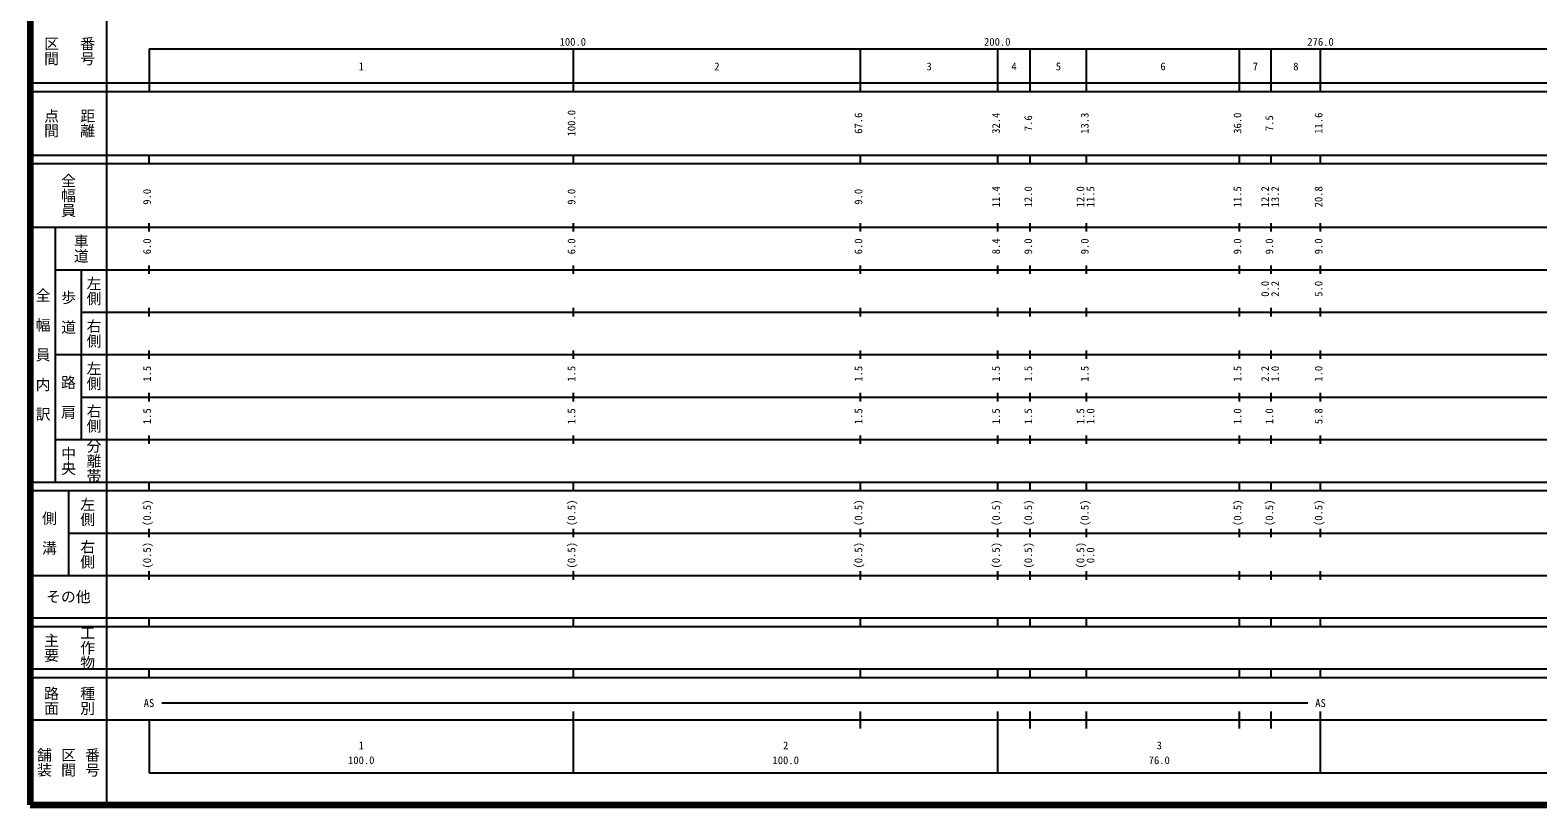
# Model space of a CAD drawing. Units: millimetres on the paper, enlarged 1000 times. Extents: x 40000 to 680000, y 20000 to 380000.
# Drawn here: x 40000 to 395199, y 20000 to 202409 of the extents above; entities that cross this region are included whole.
import ezdxf
from ezdxf.enums import TextEntityAlignment as Align

# ---------------------------------------------------------------- set-up
doc = ezdxf.new("R2010")
doc.units = ezdxf.units.MM
doc.header["$LTSCALE"] = 1000
doc.layers.add('M-TTL', color=2, linetype='Continuous', lineweight=140)
doc.layers.add('M-TTL-BAND', color=7, linetype='Continuous', lineweight=25)
doc.styles.add('@ＭＳ ゴシック', font='')
doc.styles.add('ＭＳ ゴシック', font='')
doc.styles.get('@ＭＳ ゴシック').set_extended_font_data('@MS Gothic')
doc.styles.get('ＭＳ ゴシック').set_extended_font_data('MS Gothic')

msp = doc.modelspace()

# ---------------------------------------------------------------- linework, layer by layer
at = {"layer": 'M-TTL'}
for p, q in [((40000, 380000), (40000, 20000)), ((40000, 20000), (680000, 20000))]:
    msp.add_line(p, q, dxfattribs=at)
at = {"layer": 'M-TTL-BAND'}
for p, q in [((58000, 370000), (58000, 20000)), ((68000, 198000), (579000, 198000)), ((68000, 198000), (68000, 188000)), ((68000, 198000), (68000, 188000)), ((168000, 188000), (168000, 198000)), ((235600, 188000), (235600, 198000)), ((268000, 188000), (268000, 198000)), ((275600, 188000), (275600, 198000)), ((288900, 188000), (288900, 198000)), ((324900, 188000), (324900, 198000)), ((332400, 188000), (332400, 198000)), ((344000, 188000), (344000, 198000)), ((40000, 190000), (579000, 190000)), ((40000, 188000), (579000, 188000)), ((40000, 173000), (579000, 173000)), ((40000, 171000), (579000, 171000)), ((68000, 171000), (68000, 173000)), ((168000, 171000), (168000, 173000)), ((235600, 171000), (235600, 173000)), ((268000, 171000), (268000, 173000)), ((275600, 171000), (275600, 173000)), ((288900, 171000), (288900, 173000)), ((324900, 171000), (324900, 173000)), ((332400, 171000), (332400, 173000)), ((344000, 171000), (344000, 173000)), ((68000, 155000), (68000, 157000)), ((168000, 155000), (168000, 157000)), ((235600, 155000), (235600, 157000)), ((268000, 155000), (268000, 157000)), ((275600, 155000), (275600, 157000)), ((288900, 155000), (288900, 157000)), ((324900, 155000), (324900, 157000)), ((332400, 155000), (332400, 157000)), ((344000, 155000), (344000, 157000)), ((40000, 156000), (579000, 156000)), ((46000, 96000), (46000, 156000)), ((46000, 146000), (579000, 146000)), ((52000, 146000), (52000, 106000)), ((68000, 145000), (68000, 147000)), ((168000, 145000), (168000, 147000)), ((235600, 145000), (235600, 147000)), ((268000, 145000), (268000, 147000)), ((275600, 145000), (275600, 147000)), ((288900, 145000), (288900, 147000)), ((324900, 145000), (324900, 147000)), ((332400, 145000), (332400, 147000)), ((344000, 145000), (344000, 147000)), ((52000, 136000), (579000, 136000)), ((68000, 135000), (68000, 137000)), ((168000, 135000), (168000, 137000)), ((235600, 135000), (235600, 137000)), ((268000, 135000), (268000, 137000)), ((275600, 135000), (275600, 137000)), ((288900, 135000), (288900, 137000)), ((324900, 135000), (324900, 137000)), ((332400, 135000), (332400, 137000)), ((344000, 135000), (344000, 137000)), ((46000, 126000), (579000, 126000)), ((68000, 125000), (68000, 127000)), ((168000, 125000), (168000, 127000)), ((235600, 125000), (235600, 127000)), ((268000, 125000), (268000, 127000)), ((275600, 125000), (275600, 127000)), ((288900, 125000), (288900, 127000)), ((324900, 125000), (324900, 127000)), ((332400, 125000), (332400, 127000)), ((344000, 125000), (344000, 127000)), ((52000, 116000), (579000, 116000)), ((68000, 115000), (68000, 117000)), ((168000, 115000), (168000, 117000)), ((235600, 115000), (235600, 117000)), ((268000, 115000), (268000, 117000)), ((275600, 115000), (275600, 117000)), ((288900, 115000), (288900, 117000)), ((324900, 115000), (324900, 117000)), ((332400, 115000), (332400, 117000)), ((344000, 115000), (344000, 117000)), ((68000, 105000), (68000, 107000)), ((168000, 105000), (168000, 107000)), ((235600, 105000), (235600, 107000)), ((268000, 105000), (268000, 107000)), ((275600, 105000), (275600, 107000)), ((288900, 105000), (288900, 107000)), ((324900, 105000), (324900, 107000)), ((332400, 105000), (332400, 107000)), ((344000, 105000), (344000, 107000)), ((46000, 106000), (579000, 106000)), ((40000, 96000), (579000, 96000)), ((68000, 94000), (68000, 96000)), ((168000, 94000), (168000, 96000)), ((235600, 94000), (235600, 96000)), ((268000, 94000), (268000, 96000)), ((275600, 94000), (275600, 96000)), ((288900, 94000), (288900, 96000)), ((324900, 94000), (324900, 96000)), ((332400, 94000), (332400, 96000)), ((344000, 94000), (344000, 96000)), ((40000, 94000), (579000, 94000)), ((49000, 94000), (49000, 74000)), ((49000, 84000), (579000, 84000)), ((68000, 83000), (68000, 85000)), ((168000, 83000), (168000, 85000)), ((235600, 83000), (235600, 85000)), ((268000, 83000), (268000, 85000)), ((275600, 83000), (275600, 85000)), ((288900, 83000), (288900, 85000)), ((324900, 83000), (324900, 85000)), ((332400, 83000), (332400, 85000)), ((344000, 83000), (344000, 85000)), ((68000, 73000), (68000, 75000)), ((168000, 73000), (168000, 75000)), ((235600, 73000), (235600, 75000)), ((268000, 73000), (268000, 75000)), ((275600, 73000), (275600, 75000)), ((288900, 73000), (288900, 75000)), ((324900, 73000), (324900, 75000)), ((332400, 73000), (332400, 75000)), ((344000, 73000), (344000, 75000)), ((40000, 74000), (579000, 74000)), ((40000, 64000), (579000, 64000)), ((68000, 62000), (68000, 64000)), ((168000, 62000), (168000, 64000)), ((235600, 62000), (235600, 64000)), ((268000, 62000), (268000, 64000)), ((275600, 62000), (275600, 64000)), ((288900, 62000), (288900, 64000)), ((324900, 62000), (324900, 64000)), ((332400, 62000), (332400, 64000)), ((344000, 62000), (344000, 64000)), ((40000, 62000), (579000, 62000)), ((40000, 52000), (579000, 52000)), ((40000, 50000), (579000, 50000)), ((68000, 50000), (68000, 52000)), ((168000, 50000), (168000, 52000)), ((235600, 50000), (235600, 52000)), ((268000, 50000), (268000, 52000)), ((275600, 50000), (275600, 52000)), ((288900, 50000), (288900, 52000)), ((324900, 50000), (324900, 52000)), ((332400, 50000), (332400, 52000)), ((344000, 50000), (344000, 52000)), ((71000, 44000), (341000, 44000)), ((40000, 40000), (579000, 40000)), ((68000, 40000), (68000, 27500)), ((168000, 27500), (168000, 42000)), ((235600, 38000), (235600, 42000)), ((268000, 27500), (268000, 42000)), ((275600, 38000), (275600, 42000)), ((288900, 38000), (288900, 42000)), ((324900, 38000), (324900, 42000)), ((332400, 38000), (332400, 42000)), ((344000, 27500), (344000, 42000)), ((68000, 27500), (579000, 27500))]:
    msp.add_line(p, q, dxfattribs=at)

# ---------------------------------------------------------------- texts
at = {"layer": 'M-TTL-BAND', "style": '@ＭＳ ゴシック'}
for s, p in [('区間', (45000, 197500)), ('番号', (53500, 197500)), ('点間', (45000, 180500)), ('距離', (53500, 180500)), ('全幅員', (49000, 163500)), ('車道', (52000, 151000)), ('左側', (55000, 141000)), ('全\u3000幅\u3000員\u3000内\u3000訳', (43000, 126000)), ('歩\u3000道', (49000, 136000)), ('右側', (55000, 131000)), ('左側', (55000, 121000)), ('路\u3000肩', (49000, 116000)), ('右側', (55000, 111000)), ('中央', (49000, 101000)), ('分離帯', (55000, 101000)), ('左側', (53500, 89000)), ('側\u3000溝', (44500, 84000)), ('右側', (53500, 79000)), ('工作物', (53500, 57000)), ('主要', (45000, 57000)), ('路面', (45000, 44500)), ('種別', (53500, 44500)), ('舗装', (43333, 30000)), ('区間', (49000, 30000)), ('番号', (54667, 30000))]:
    msp.add_text(s, height=2566, rotation=270, dxfattribs=at).set_placement(p, align=Align.MIDDLE_CENTER)
at = {"layer": 'M-TTL-BAND', "style": 'ＭＳ ゴシック'}
for s, p in [('100.0', (167844, 198195)), ('200.0', (267844, 198195)), ('276.0', (344000, 198195)), ('1', (118000, 192405)), ('2', (201800, 192405)), ('3', (251800, 192405)), ('4', (271800, 192405)), ('5', (282250, 192405)), ('6', (306900, 192405)), ('7', (328650, 192405)), ('8', (338200, 192405)), ('AS', (68000, 42500)), ('AS', (344000, 42500)), ('1', (118000, 32523)), ('2', (218000, 32523)), ('3', (306000, 32523)), ('100.0', (118000, 29033)), ('100.0', (218000, 29033)), ('76.0', (306000, 29033))]:
    msp.add_text(s, height=1833, dxfattribs=at).set_placement(p, align=Align.BOTTOM_CENTER)
for s, p in [('100.0', (169000, 180500)), ('67.6', (236600, 180500)), ('32.4', (269000, 180500)), ('7.6', (276600, 180500)), ('13.3', (289900, 180500)), ('36.0', (325900, 180500)), ('7.5', (333400, 180500)), ('11.6', (345000, 180500)), ('9.0', (69000, 163174)), ('9.0', (169000, 163174)), ('9.0', (236600, 163174)), ('11.4', (269000, 163174)), ('12.0', (276600, 163174)), ('12.0', (288900, 163174)), ('11.5', (291270, 163174)), ('11.5', (325900, 163174)), ('12.2', (332400, 163174)), ('13.2', (334770, 163174)), ('20.8', (345000, 163174)), ('6.0', (69000, 151500)), ('6.0', (169000, 151500)), ('6.0', (236600, 151500)), ('8.4', (269000, 151500)), ('9.0', (276600, 151500)), ('9.0', (289900, 151500)), ('9.0', (325900, 151500)), ('9.0', (333400, 151500)), ('9.0', (345000, 151500)), ('0.0', (332400, 141500)), ('2.2', (334770, 141500)), ('5.0', (345000, 141500)), ('1.5', (69000, 121500)), ('1.5', (169000, 121500)), ('1.5', (236600, 121500)), ('1.5', (269000, 121500)), ('1.5', (276600, 121500)), ('1.5', (289900, 121500)), ('1.5', (325900, 121500)), ('2.2', (332400, 121500)), ('1.0', (334770, 121500)), ('1.0', (345000, 121500)), ('1.5', (69000, 111500)), ('1.5', (169000, 111500)), ('1.5', (236600, 111500)), ('1.5', (269000, 111500)), ('1.5', (276600, 111500)), ('1.5', (288900, 111500)), ('1.0', (291270, 111500)), ('1.0', (325900, 111500)), ('1.0', (333400, 111500)), ('5.8', (345000, 111500)), ('(0.5)', (69000, 88764)), ('(0.5)', (169000, 88764)), ('(0.5)', (236600, 88764)), ('(0.5)', (269000, 88764)), ('(0.5)', (276600, 88764)), ('(0.5)', (289900, 88764)), ('(0.5)', (325900, 88764)), ('(0.5)', (333400, 88764)), ('(0.5)', (345000, 88764)), ('(0.5)', (69000, 78764)), ('(0.5)', (169000, 78764)), ('(0.5)', (236600, 78764)), ('(0.5)', (269000, 78764)), ('(0.5)', (276600, 78764)), ('(0.5)', (288900, 78764)), ('0.0', (291270, 78764))]:
    msp.add_text(s, height=1833, rotation=90, dxfattribs=at).set_placement(p, align=Align.BOTTOM_CENTER)
msp.add_text('その他', height=2566, dxfattribs=at).set_placement((49000, 69000), align=Align.MIDDLE_CENTER)

doc.saveas('drawing.dxf')
